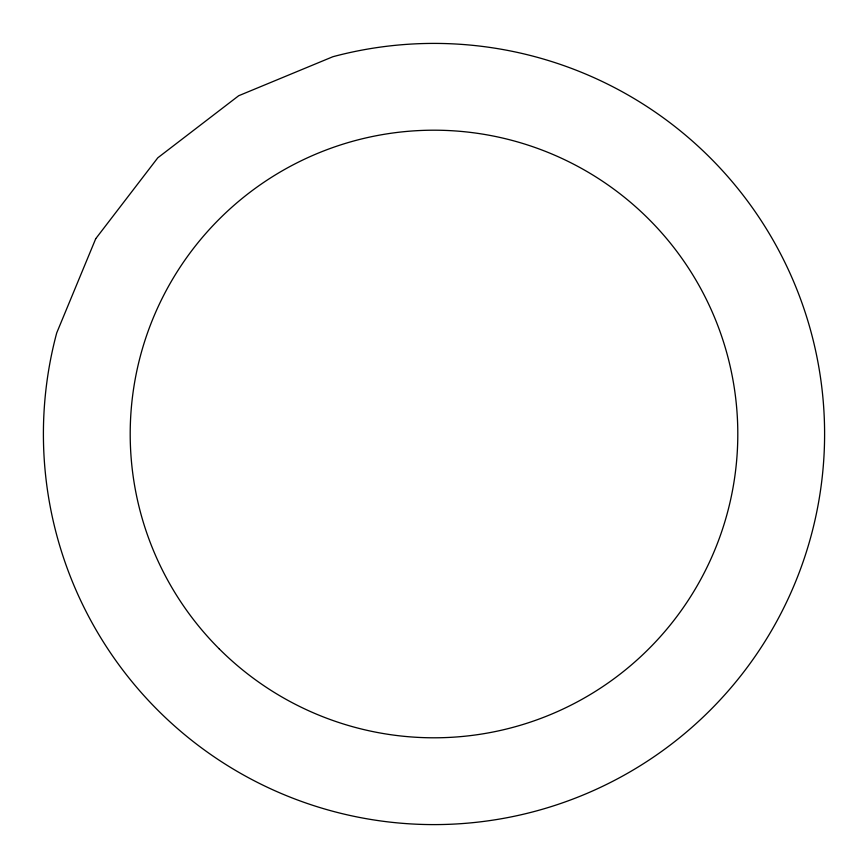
<?xml version="1.0" encoding="UTF-8"?>
<svg xmlns="http://www.w3.org/2000/svg" width="868" height="868" viewBox="0 0 868 868"><rect width="100%" height="100%" fill="white"/><g stroke="black" fill="none" stroke-linecap="round" stroke-linejoin="round"><path stroke-width="1.3" d="M95.73 238.7L56.713 332.911A390.6 390.6 0 0 0 399.953 823.114A390.6 390.6 0 0 0 823.114 399.953A390.6 390.6 0 0 0 332.911 56.713L238.7 95.73L157.802 157.802L95.73 238.7M219.181 648.819A303.8 303.8 0 0 0 727.449 512.63A303.8 303.8 0 0 0 355.37 140.551A303.8 303.8 0 0 0 219.181 648.819"/></g></svg>
